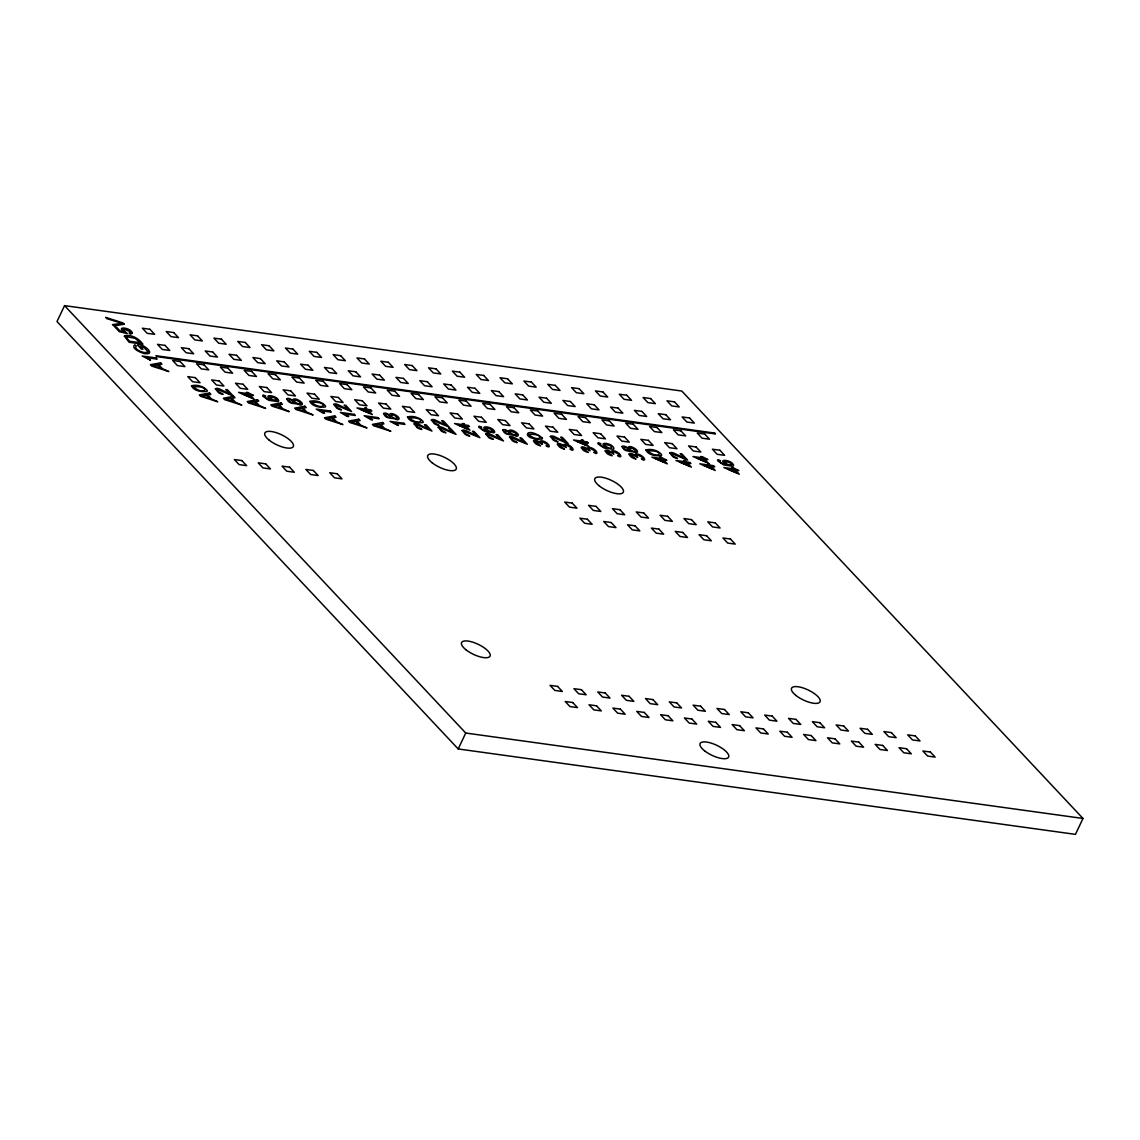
<?xml version="1.0" encoding="UTF-8"?>
<svg xmlns="http://www.w3.org/2000/svg" width="1140" height="1140" viewBox="0 0 1140 1140"><rect width="100%" height="100%" fill="white"/><g stroke="black" fill="none" stroke-linecap="round" stroke-linejoin="round"><path stroke-width="1.5" d="M64.552 305.634L57 321.537L458.195 748.952L1075.447 834.366L1083 818.463L681.805 391.049L64.552 305.634L465.747 733.034L1083 818.463M458.195 748.952L465.747 733.034M391.975 414.761L393.143 414.917A3.349 1.183 25.4 0 1 395.024 415.616L397.646 418.024L395.452 418.494A3.406 1.197 25.4 0 1 391.961 416.755L391.191 415.957M631.574 447.92L630.42 447.764A3.42 1.211 25.4 0 0 629.451 448.077M512.359 431.419L511.205 431.262A3.52 1.24 25.4 0 0 510.407 432.459L511.147 433.243A3.406 1.197 25.4 0 0 514.682 434.995L516.862 434.525L514.254 432.117M296.4 400.268L295.232 400.111A3.42 1.211 25.4 0 0 294.277 400.425A3.52 1.24 25.4 0 0 294.448 401.309L295.189 402.092A3.406 1.197 25.4 0 0 298.709 403.845L300.903 403.375L298.281 400.966M633.47 448.618L636.077 451.027L633.897 451.497A3.406 1.197 25.4 0 1 630.406 449.759L629.636 448.961M542.084 437.746C524.5 424.678 520.667 440.468 542.141 439.043A4.731 1.667 25.4 0 0 542.084 437.746M611.596 446.695C612.551 449.915 605.226 447.308 604.813 444.899A3.477 1.226 25.4 0 1 605.539 444.415L610.185 445.655A3.007 1.054 25.4 0 1 611.596 446.695M296.172 400.24A3.52 1.24 25.4 0 1 298.153 400.981M512.288 431.618A3.406 1.197 25.4 0 1 514.197 432.331M629.822 449.146A3.406 1.197 25.4 0 1 629.665 448.305M631.503 448.12A3.406 1.197 25.4 0 1 633.413 448.832M391.391 416.157A3.406 1.197 25.4 0 1 392.16 415.003M535.33 441.693L540.602 445.868L537.895 444.956A4.916 1.738 25.4 0 1 535.572 443.603L533.534 441.209A4.532 1.596 25.4 0 1 534.56 440.268L535.401 440.311A3.791 1.325 25.4 0 1 538.379 441.351L539.42 441.978C540.517 438.686 548.896 442.876 549.323 446.353A5.287 1.853 25.4 0 1 548.098 446.909L546.074 445.712L547.058 445.626A3.178 1.112 25.4 0 0 547.072 444.258L542.982 442.049L540.845 442.405L542.341 444.23L537.638 441.779L535.33 441.693M559.17 444.999L564.457 449.16L561.749 448.248A4.916 1.738 25.4 0 1 559.412 446.909L557.375 444.5A4.532 1.596 25.4 0 1 558.401 443.56L559.241 443.603A3.791 1.325 25.4 0 1 562.22 444.657L563.26 445.284C564.371 441.992 572.736 446.168 573.164 449.659A5.287 1.853 25.4 0 1 571.952 450.214L569.914 449.018L570.912 448.918A3.178 1.112 25.4 0 0 570.912 447.564L566.837 445.355L564.699 445.712L566.195 447.536L561.478 445.07L559.17 444.999M583.01 448.291L588.297 452.466L585.59 451.554A4.916 1.738 25.4 0 1 583.253 450.2L581.229 447.806A4.532 1.596 25.4 0 1 582.255 446.866L583.096 446.909A3.791 1.325 25.4 0 1 586.074 447.949L587.114 448.59C588.212 445.298 596.591 449.474 597.004 452.965A5.287 1.853 25.4 0 1 595.793 453.506L593.755 452.324L594.752 452.224A3.178 1.112 25.4 0 0 594.752 450.856L590.677 448.647L588.539 449.018L590.036 450.827L585.333 448.376L583.01 448.291M606.865 451.597L612.137 455.758L609.43 454.846A4.916 1.738 25.4 0 1 607.107 453.506L605.069 451.098A4.532 1.596 25.4 0 1 606.095 450.157L606.936 450.2A3.791 1.325 25.4 0 1 609.914 451.255L610.955 451.882C612.052 448.59 620.431 452.78 620.858 456.257A5.287 1.853 25.4 0 1 619.633 456.812L617.609 455.615L618.593 455.53A3.178 1.112 25.4 0 0 618.607 454.162L614.517 451.953L612.38 452.309L613.876 454.133L609.173 451.668L606.865 451.597M630.705 454.903L635.992 459.064L633.284 458.152A4.916 1.738 25.4 0 1 630.947 456.798L628.909 454.404A4.532 1.596 25.4 0 1 629.936 453.464L630.776 453.506A3.791 1.325 25.4 0 1 633.755 454.561L634.795 455.188C635.906 451.896 644.271 456.071 644.699 459.562A5.287 1.853 25.4 0 1 643.487 460.118L641.45 458.921L642.447 458.822A3.178 1.112 25.4 0 0 642.447 457.468L638.372 455.245L636.234 455.615L637.73 457.425L633.014 454.974L630.705 454.903M293.778 402.078L291.655 402.491A2.879 1.012 25.4 0 1 289.019 400.881C287.836 398.231 293.336 400.496 293.778 402.078M390.521 416.727L388.398 417.14A2.879 1.012 25.4 0 1 385.762 415.544C384.579 412.88 390.08 415.145 390.521 416.727M509.751 433.228L507.628 433.642A2.879 1.012 25.4 0 1 504.992 432.046C503.795 429.381 509.309 431.647 509.751 433.228M628.966 449.73L626.843 450.143A2.879 1.012 25.4 0 1 624.207 448.533C623.024 445.882 628.525 448.148 628.966 449.73M124.403 336.172L129.105 342.285L142.942 344.195C138.866 338.666 131.884 334.376 124.859 335.673L124.403 336.172M264.665 396.364L266.375 398.444L272.389 400.297C260.134 393.913 276.379 394.454 278.616 400.468A5.686 1.995 25.4 0 1 277.889 401.622L268.812 400.311L262.827 396.178A4.532 1.596 25.4 0 1 263.326 395.053L265.706 396.136L264.665 396.364M480.624 427.514L482.334 429.595L488.362 431.462C476.107 425.063 492.352 425.605 494.589 431.618A5.686 1.995 25.4 0 1 493.862 432.772L484.771 431.462L478.8 427.329A4.532 1.596 25.4 0 1 479.299 426.203L481.678 427.286L480.624 427.514M599.84 444.016L601.549 446.096L607.577 447.949C595.322 441.551 611.567 442.106 613.805 448.12A5.686 1.995 25.4 0 1 613.078 449.274L603.986 447.963L598.016 443.83A4.532 1.596 25.4 0 1 598.514 442.705L600.894 443.788L599.84 444.016M719.525 460.988L721.235 463.068L727.249 464.935C714.994 458.536 731.239 459.078 733.49 465.091A5.686 1.995 25.4 0 1 732.749 466.246L723.672 464.935L717.701 460.802A4.532 1.596 25.4 0 1 718.186 459.676L720.566 460.76L719.525 460.988M191.52 385.805C193.7 391.106 201.851 392.132 206.953 391.391A4.731 1.667 25.4 0 0 206.91 390.094C203.262 386.104 196.522 384.322 191.52 385.805M309.881 401.38C312.046 406.681 320.212 407.707 325.313 406.966A4.731 1.667 25.4 0 0 325.256 405.669C321.623 401.679 314.868 399.898 309.881 401.38M407.493 416.955C409.659 422.256 417.824 423.282 422.926 422.541A4.731 1.667 25.4 0 0 422.869 421.244C419.235 417.254 412.481 415.473 407.493 416.955M645.938 449.958C648.119 455.259 656.269 456.285 661.371 455.544A4.731 1.667 25.4 0 0 661.328 454.247C657.68 450.257 650.94 448.476 645.938 449.958M132.354 333.251L130.359 334.148L129.077 332.923L130.003 332.852A3.235 1.14 25.4 0 0 130.003 331.483L123.59 328.99A3.52 1.24 25.4 0 0 122.892 329.517L127.252 333.536L119.287 331.655L114.912 326.995L116.537 327.223L120.056 330.956L124.246 331.968C114.826 325.755 131.499 327.493 132.354 333.251M193.316 386.745C204.687 396.663 212.154 385.662 193.316 386.745M311.662 402.32C323.033 412.238 330.5 401.237 311.662 402.32M409.274 417.896C420.646 427.814 428.113 416.812 409.274 417.896M528.49 434.397C539.861 444.315 547.328 433.314 528.49 434.397M647.734 450.899C659.105 460.817 666.572 449.816 647.734 450.899M215.374 388.797L218.453 392.559A4.702 1.653 25.4 0 0 221.146 393.856L223.141 394.383L220.932 392.93A3.078 1.083 25.4 0 1 218.595 391.775L217.64 389.567L233.244 395.965L227.43 389.766L225.791 389.552L230.109 394.141L219.236 388.854A5.372 1.895 25.4 0 0 216.643 388.327L215.374 388.797M333.735 404.372L336.799 408.134A4.702 1.653 25.4 0 0 339.506 409.417L341.501 409.944L339.278 408.505A3.078 1.083 25.4 0 1 336.956 407.351L336.001 405.142L351.59 411.54L345.791 405.341L344.152 405.128L348.469 409.716L337.583 404.429A5.372 1.895 25.4 0 0 335.003 403.902L333.735 404.372M414.105 423.895L417.169 427.657A4.702 1.653 25.4 0 0 419.862 428.939L421.857 429.466L419.648 428.027A3.078 1.083 25.4 0 1 417.311 426.873L416.357 424.664L431.96 431.062L426.146 424.864L424.507 424.636L428.825 429.239L417.953 423.952A5.372 1.895 25.4 0 0 415.359 423.424L414.105 423.895M431.348 419.947L434.411 423.709A4.702 1.653 25.4 0 0 437.119 425.006L439.099 425.534L436.891 424.08A3.078 1.083 25.4 0 1 434.568 422.926L433.599 420.717L449.203 427.115L443.403 420.931L441.764 420.703L446.068 425.291L435.195 420.005A5.372 1.895 25.4 0 0 432.616 419.492L431.348 419.947M438.173 427.229L441.251 430.991A4.702 1.653 25.4 0 0 443.945 432.274L445.94 432.801L443.731 431.362A3.078 1.083 25.4 0 1 441.394 430.207L440.439 427.999L456.043 434.397L450.229 428.198L448.59 427.97L452.908 432.573L442.035 427.272A5.372 1.895 25.4 0 0 439.442 426.759L438.173 427.229M462.028 430.535L465.091 434.283A4.702 1.653 25.4 0 0 467.785 435.58L469.78 436.107L467.571 434.654A3.078 1.083 25.4 0 1 465.234 433.499L464.279 431.291L479.883 437.689L474.069 431.504L472.445 431.276L476.748 435.865L465.875 430.578A5.372 1.895 25.4 0 0 463.282 430.065L462.028 430.535M485.64 433.799L488.704 437.56A4.702 1.653 25.4 0 0 491.397 438.843L493.392 439.37L491.183 437.931A3.078 1.083 25.4 0 1 488.846 436.777L487.892 434.554L503.495 440.966L497.681 434.768L496.043 434.54L500.36 439.142L489.488 433.841A5.372 1.895 25.4 0 0 486.894 433.328L485.64 433.799M509.48 437.09L512.544 440.852A4.702 1.653 25.4 0 0 515.237 442.149L517.232 442.676L515.024 441.223A3.078 1.083 25.4 0 1 512.701 440.069L511.732 437.86L527.336 444.258L521.522 438.074L519.897 437.846L524.201 442.434L513.328 437.147A5.372 1.895 25.4 0 0 510.749 436.634L509.48 437.09M550.335 436.421L553.399 440.183A4.702 1.653 25.4 0 0 556.092 441.465L558.087 441.992L555.878 440.553A3.078 1.083 25.4 0 1 553.541 439.399L552.587 437.176L568.19 443.588L562.376 437.389L560.738 437.161L565.055 441.764L554.183 436.463A5.372 1.895 25.4 0 0 551.589 435.95L550.335 436.421M669.807 452.951L672.871 456.713A4.702 1.653 25.4 0 0 675.564 457.995L677.559 458.536L675.35 457.083A3.078 1.083 25.4 0 1 673.013 455.929L672.058 453.72L687.662 460.118L681.848 453.92L680.209 453.706L684.527 458.294L673.654 453.007A5.372 1.895 25.4 0 0 671.061 452.48L669.807 452.951M286.838 398.872C289.289 405.441 296.3 402.42 300.404 405.142C307.373 404.572 293.522 395.58 292.766 400.254L289.674 398.701A4.532 1.596 25.4 0 0 287.48 398.473L286.838 398.872M383.582 413.535C386.032 420.09 393.043 417.069 397.147 419.791C404.116 419.221 390.265 410.229 389.51 414.903L386.417 413.35A4.532 1.596 25.4 0 0 384.209 413.136L383.582 413.535M502.797 430.036C505.262 436.591 512.273 433.57 516.377 436.292C523.346 435.722 509.495 426.731 508.739 431.405L505.647 429.851A4.532 1.596 25.4 0 0 503.438 429.623L502.797 430.036M622.013 446.524C624.478 453.093 631.489 450.072 635.593 452.794C642.561 452.224 628.71 443.232 627.955 447.906L624.863 446.353A4.532 1.596 25.4 0 0 622.654 446.125L622.013 446.524M148.015 351.79C145.136 354.626 132.639 349.068 136.33 345.962L134.819 344.779C130.017 348.113 141.987 353.642 145.934 353.742C156.394 354.469 141.773 342.299 137.598 345.049L141.332 349.011L142.956 349.239L140.377 346.489L143.911 347.401L148.015 351.79M276.877 399.941L272.873 399.955L269.639 397.247A3.477 1.226 25.4 0 1 270.351 396.777L274.996 398.003A3.007 1.054 25.4 0 1 276.407 399.043L276.877 399.941M492.851 431.091L488.832 431.105L485.597 428.398A3.477 1.226 25.4 0 1 486.324 427.928L490.97 429.153A3.007 1.054 25.4 0 1 492.38 430.193L492.851 431.091M731.738 464.564L727.733 464.578L724.499 461.871A3.477 1.226 25.4 0 1 725.211 461.401L729.856 462.626A3.007 1.054 25.4 0 1 731.267 463.666L731.738 464.564M126.968 336.785L126.497 337.739L129.575 341.273L140.149 342.727L135.147 338.309L126.968 336.785M160.612 362.805L150.366 364.714L151.62 366.054L168.848 371.569L162.45 368.647L158.774 364.729L161.937 364.216L160.612 362.805M209.518 393.001L199.272 394.924L200.526 396.264L217.74 401.779L211.342 398.843L207.665 394.939L210.843 394.426L209.518 393.001M233.6 396.335L223.34 398.259L224.594 399.599L241.822 405.113L235.424 402.178L231.748 398.259L234.926 397.746L233.6 396.335M257.44 399.641L247.195 401.551L248.449 402.89L265.663 408.405L259.279 405.484L255.602 401.565L258.766 401.052L257.44 399.641M281.053 402.905L270.807 404.828L272.061 406.154L289.275 411.668L282.877 408.747L279.2 404.828L282.378 404.315L281.053 402.905M304.893 406.211L294.647 408.12L295.901 409.459L313.115 414.974L306.731 412.053L303.055 408.134L306.218 407.621L304.893 406.211M334.704 415.858L324.458 417.782L325.712 419.107L342.926 424.622L336.528 421.7L332.852 417.782L336.029 417.269L334.704 415.858M358.786 419.192L348.541 421.116L349.781 422.441L367.009 427.956L360.611 425.035L356.934 421.116L360.112 420.603L358.786 419.192M382.627 422.498L372.381 424.408L373.635 425.747L390.849 431.262L384.465 428.327L380.789 424.422L383.952 423.909L382.627 422.498M124.203 324.23L113.772 325.94L112.504 324.601L122.08 323.375L106.918 318.644L105.721 317.376L123.02 322.962L124.203 324.23M157.648 364.9L152.475 365.612L160.626 368.078L157.648 364.9M206.54 395.11L201.367 395.822L209.518 398.288L206.54 395.11M230.622 398.444L225.449 399.157L233.6 401.622L230.622 398.444M254.462 401.736L249.304 402.449L257.44 404.914L254.462 401.736M278.075 405.014L272.916 405.726L281.053 408.191L278.075 405.014M301.915 408.305L296.756 409.018L304.893 411.483L301.915 408.305M331.726 417.967L326.567 418.679L334.704 421.13L331.726 417.967M355.808 421.287L350.636 422.014L358.786 424.465L355.808 421.287M379.649 424.593L374.49 425.305L382.627 427.771L379.649 424.593M149.882 329.261L142.372 328.22L147.145 333.308L154.655 334.348L149.882 329.261M173.722 332.567L166.212 331.526L170.986 336.599L178.496 337.639L173.722 332.567M197.576 335.858L190.066 334.818L194.826 339.905L202.336 340.945L197.576 335.858M221.417 339.164L213.907 338.124L218.681 343.197L226.19 344.237L221.417 339.164M245.257 342.456L237.747 341.43L242.521 346.503L250.031 347.543L245.257 342.456M269.111 345.762L261.602 344.722L266.361 349.809L273.871 350.849L269.111 345.762M292.952 349.068L285.442 348.028L290.216 353.101L297.725 354.141L292.952 349.068M316.792 352.36L309.282 351.32L314.056 356.407L321.565 357.447L316.792 352.36M340.646 355.666L333.137 354.626L337.896 359.698L345.406 360.739L340.646 355.666M364.487 358.958L356.977 357.917L361.751 363.005L369.26 364.045L364.487 358.958M388.327 362.264L380.817 361.223L385.591 366.31L393.101 367.351L388.327 362.264M412.181 365.57L404.672 364.529L409.431 369.602L416.941 370.643L412.181 365.57M436.022 368.861L428.512 367.821L433.286 372.908L440.795 373.949L436.022 368.861M459.862 372.167L452.352 371.127L457.126 376.2L464.636 377.24L459.862 372.167M483.716 375.459L476.207 374.419L480.966 379.506L488.49 380.546L483.716 375.459M507.557 378.765L500.047 377.725L504.82 382.812L512.33 383.838L507.557 378.765M531.411 382.071L523.887 381.031L528.661 386.104L536.17 387.144L531.411 382.071M555.251 385.363L547.741 384.322L552.501 389.41L560.025 390.45L555.251 385.363M579.091 388.669L571.582 387.628L576.356 392.702L583.865 393.742L579.091 388.669M602.946 391.961L595.436 390.92L600.196 396.007L607.706 397.048L602.946 391.961M626.786 395.267L619.276 394.226L624.05 399.299L631.56 400.339L626.786 395.267M650.626 398.558L643.117 397.532L647.891 402.605L655.4 403.646L650.626 398.558M674.481 401.864L666.971 400.824L671.731 405.911L679.241 406.952L674.481 401.864M165.029 345.392L157.52 344.351L162.279 349.439L169.789 350.479L165.029 345.392M188.869 348.697L181.36 347.657L186.134 352.73L193.643 353.77L188.869 348.697M212.71 351.989L205.2 350.949L209.974 356.036L217.484 357.077L212.71 351.989M236.564 355.295L229.055 354.255L233.814 359.328L241.324 360.368L236.564 355.295M260.405 358.587L252.895 357.547L257.668 362.634L265.178 363.674L260.405 358.587M284.245 361.893L276.735 360.853L281.509 365.94L289.019 366.98L284.245 361.893M308.099 365.199L300.589 364.159L305.349 369.232L312.859 370.272L308.099 365.199M331.94 368.491L324.43 367.451L329.204 372.538L336.713 373.578L331.94 368.491M355.78 371.797L348.27 370.757L353.044 375.83L360.554 376.87L355.78 371.797M379.634 375.089L372.125 374.048L376.884 379.136L384.394 380.176L379.634 375.089M403.474 378.395L395.965 377.354L400.739 382.442L408.248 383.482L403.474 378.395M427.315 381.701L419.805 380.66L424.579 385.733L432.089 386.774L427.315 381.701M451.169 384.992L443.659 383.952L448.419 389.039L455.929 390.08L451.169 384.992M475.01 388.298L467.5 387.258L472.274 392.331L479.783 393.371L475.01 388.298M498.85 391.59L491.34 390.55L496.114 395.637L503.624 396.677L498.85 391.59M522.704 394.896L515.195 393.856L519.954 398.943L527.464 399.969L522.704 394.896M546.545 398.202L539.035 397.162L543.808 402.235L551.318 403.275L546.545 398.202M570.385 401.494L562.875 400.453L567.649 405.541L575.159 406.581L570.385 401.494M594.239 404.8L586.73 403.76L591.489 408.832L598.999 409.873L594.239 404.8M618.08 408.091L610.57 407.051L615.344 412.139L622.853 413.179L618.08 408.091M641.92 411.397L634.41 410.357L639.184 415.43L646.693 416.471L641.92 411.397M665.774 414.689L658.264 413.663L663.024 418.736L670.534 419.776L665.774 414.689M689.615 417.995L682.105 416.955L686.879 422.042L694.388 423.082L689.615 417.995M714.652 433.058L155.938 355.723L156.779 356.635L715.493 433.955L714.652 433.058M156.052 357.946L142.158 356.022L150.508 360.183L146.305 357.589L157.135 359.1L156.052 357.946M180.163 361.522L172.653 360.482L177.427 365.57L184.936 366.61L180.163 361.522M204.003 364.828L196.493 363.788L201.267 368.861L208.777 369.901L204.003 364.828M227.858 368.12L220.348 367.08L225.107 372.167L232.631 373.207L227.858 368.12M251.698 371.426L244.188 370.386L248.962 375.459L256.471 376.499L251.698 371.426M275.552 374.718L268.028 373.678L272.802 378.765L280.312 379.805L275.552 374.718M299.392 378.024L291.883 376.984L296.656 382.071L304.166 383.111L299.392 378.024M323.233 381.33L315.723 380.29L320.497 385.363L328.007 386.403L323.233 381.33M347.087 384.622L339.578 383.582L344.337 388.669L351.847 389.709L347.087 384.622M370.928 387.928L363.418 386.887L368.192 391.961L375.701 393.001L370.928 387.928M394.768 391.22L387.258 390.179L392.032 395.267L399.541 396.307L394.768 391.22M418.622 394.526L411.113 393.485L415.872 398.572L423.382 399.599L418.622 394.526M442.463 397.832L434.953 396.791L439.726 401.864L447.236 402.905L442.463 397.832M466.303 401.123L458.793 400.083L463.567 405.17L471.077 406.211L466.303 401.123M490.157 404.429L482.647 403.389L487.407 408.462L494.917 409.502L490.157 404.429M513.997 407.721L506.488 406.681L511.261 411.768L518.771 412.808L513.997 407.721M537.838 411.027L530.328 409.987L535.102 415.06L542.611 416.1L537.838 411.027M561.692 414.319L554.183 413.293L558.942 418.366L566.452 419.406L561.692 414.319M585.533 417.625L578.023 416.584L582.797 421.672L590.306 422.712L585.533 417.625M609.373 420.931L601.863 419.891L606.637 424.964L614.147 426.004L609.373 420.931M633.227 424.223L625.718 423.182L630.477 428.27L637.987 429.31L633.227 424.223M657.068 427.529L649.558 426.488L654.332 431.561L661.841 432.601L657.068 427.529M680.908 430.82L673.398 429.794L678.172 434.867L685.682 435.907L680.908 430.82M704.762 434.126L697.253 433.086L702.012 438.173L709.522 439.214L704.762 434.126M195.311 377.654L187.801 376.613L192.56 381.701L200.07 382.741L195.311 377.654M219.151 380.959L211.641 379.919L216.415 384.992L223.924 386.032L219.151 380.959M242.991 384.251L235.481 383.211L240.255 388.298L247.765 389.339L242.991 384.251M266.846 387.557L259.336 386.517L264.095 391.59L271.605 392.63L266.846 387.557M290.686 390.849L283.176 389.809L287.95 394.896L295.459 395.936L290.686 390.849M314.526 394.155L307.016 393.115L311.79 398.202L319.3 399.242L314.526 394.155M338.381 397.461L330.871 396.421L335.63 401.494L343.14 402.534L338.381 397.461M362.221 400.753L354.711 399.713L359.485 404.8L366.995 405.84L362.221 400.753M386.061 404.059L378.551 403.019L383.325 408.091L390.835 409.132L386.061 404.059M409.916 407.351L402.406 406.31L407.165 411.397L414.675 412.438L409.916 407.351M433.756 410.657L426.246 409.616L431.02 414.703L438.53 415.73L433.756 410.657M457.61 413.963L450.086 412.922L454.86 417.995L462.37 419.036L457.61 413.963M481.451 417.254L473.941 416.214L478.7 421.301L486.224 422.341L481.451 417.254M505.291 420.56L497.781 419.52L502.555 424.593L510.065 425.633L505.291 420.56M529.145 423.852L521.621 422.812L526.395 427.899L533.905 428.939L529.145 423.852M552.986 427.158L545.476 426.118L550.25 431.191L557.759 432.231L552.986 427.158M576.826 430.45L569.316 429.424L574.09 434.497L581.6 435.537L576.826 430.45M600.68 433.756L593.171 432.716L597.93 437.803L605.44 438.843L600.68 433.756M624.52 437.062L617.011 436.022L621.784 441.095L629.294 442.135L624.52 437.062M648.361 440.353L640.851 439.313L645.625 444.401L653.135 445.441L648.361 440.353M672.215 443.659L664.706 442.619L669.465 447.692L676.975 448.732L672.215 443.659M696.055 446.951L688.546 445.911L693.32 450.998L700.829 452.039L696.055 446.951M719.896 450.257L712.386 449.217L717.16 454.304L724.67 455.345L719.896 450.257M366.268 408.134L364.7 407.921L365.897 409.174L356.92 407.935L372.338 414.604L368.534 410.543L371.839 410.999L370.771 409.858L367.451 409.403L366.268 408.134M247.907 392.559L246.34 392.345L247.537 393.599L238.559 392.359L253.992 399.029L250.173 394.967L253.493 395.423L247.907 392.559M366.966 410.329L360.724 409.459L369.716 413.264L366.966 410.329M463.866 423.709L462.313 423.496L463.495 424.764L454.532 423.51L469.951 430.193L466.146 426.118L469.452 426.588L468.369 425.434L465.063 424.978L463.866 423.709M582.853 440.168L581.3 439.955L582.483 441.223L573.505 439.983L588.938 446.652L585.119 442.591L588.44 443.047L587.356 441.893L584.036 441.436L582.853 440.168M702.326 456.713L700.772 456.499L701.955 457.753L692.978 456.513L708.41 463.182L704.591 459.121L707.911 459.577L702.326 456.713M248.62 394.753L242.364 393.899L251.37 397.689L248.62 394.753M464.578 425.904L458.337 425.049L467.329 428.839L464.578 425.904M583.566 442.377L577.324 441.508L586.316 445.312L583.566 442.377M703.038 458.907L696.797 458.052L705.788 461.843L703.038 458.907M330.144 410.999L316.236 409.075L322.948 413.008L324.601 413.236L320.383 410.657L331.227 412.153L330.144 410.999M354.227 414.333L340.319 412.409L347.03 416.342L348.683 416.57L344.465 413.991L355.31 415.487L354.227 414.333M378.067 417.639L364.173 415.715L370.885 419.648L372.524 419.876L368.32 417.283L379.15 418.793L378.067 417.639M661.228 457.354L659.675 457.14L660.858 458.408L651.88 457.154L667.313 463.838L663.494 459.762L666.815 460.232L661.228 457.354M685.311 460.688L683.758 460.474L684.941 461.743L675.963 460.489L691.396 467.172L687.577 463.097L690.897 463.567L689.814 462.413L686.494 461.957L685.311 460.688M709.151 463.98L707.598 463.766L708.781 465.034L699.818 463.795L715.236 470.464L711.417 466.403L714.737 466.859L713.654 465.704L710.348 465.248L709.151 463.98M733.205 467.728L731.652 467.514L732.835 468.768L723.857 467.528L739.29 474.197L735.471 470.136L738.791 470.592L733.205 467.728M403.902 423.282L390.008 421.358L398.359 425.519L394.155 422.926L404.985 424.436L403.902 423.282M661.941 459.548L655.7 458.693L664.691 462.484L661.941 459.548M686.024 462.883L679.782 462.028L688.774 465.818L686.024 462.883M709.864 466.189L703.622 465.32L712.614 469.124L709.864 466.189M733.918 469.922L727.676 469.067L736.668 472.858L733.918 469.922M572.223 503.096L564.713 502.056L569.487 507.129L576.997 508.169L572.223 503.096M596.077 506.388L588.568 505.348L593.327 510.435L600.837 511.475L596.077 506.388M619.918 509.694L612.408 508.654L617.182 513.727L624.692 514.767L619.918 509.694M643.758 512.986L636.248 511.945L641.022 517.033L648.532 518.073L643.758 512.986M667.613 516.292L660.103 515.251L664.862 520.339L672.372 521.365L667.613 516.292M691.453 519.598L683.943 518.558L688.717 523.63L696.226 524.671L691.453 519.598M715.307 522.889L707.783 521.849L712.557 526.937L720.067 527.977L715.307 522.889M241.851 460.574L234.341 459.534L239.115 464.607L246.625 465.647L241.851 460.574M265.706 463.866L258.196 462.826L262.955 467.913L270.465 468.953L265.706 463.866M289.546 467.172L282.036 466.132L286.81 471.219L294.32 472.259L289.546 467.172M313.386 470.478L305.876 469.438L310.65 474.511L318.16 475.551L313.386 470.478M337.24 473.77L329.731 472.73L334.49 477.817L342 478.857L337.24 473.77M587.371 519.227L579.861 518.187L584.635 523.26L592.144 524.3L587.371 519.227M611.211 522.519L603.701 521.479L608.475 526.566L615.985 527.606L611.211 522.519M635.066 525.825L627.556 524.785L632.315 529.858L639.825 530.898L635.066 525.825M658.906 529.117L651.396 528.077L656.17 533.164L663.68 534.204L658.906 529.117M682.746 532.423L675.236 531.382L680.01 536.47L687.52 537.496L682.746 532.423M706.601 535.729L699.091 534.689L703.85 539.761L711.36 540.802L706.601 535.729M730.441 539.02L722.931 537.98L727.705 543.067L735.215 544.108L730.441 539.02M557.56 686.394L550.05 685.354L554.824 690.427L562.334 691.467L557.56 686.394M581.414 689.686L573.904 688.66L578.664 693.733L586.174 694.773L581.414 689.686M605.255 692.992L597.745 691.952L602.519 697.039L610.028 698.079L605.255 692.992M629.095 696.298L621.585 695.257L626.359 700.331L633.869 701.371L629.095 696.298M652.949 699.59L645.44 698.549L650.199 703.636L657.709 704.677L652.949 699.59M676.789 702.895L669.28 701.855L674.053 706.928L681.563 707.969L676.789 702.895M700.63 706.187L693.12 705.147L697.894 710.234L705.404 711.274L700.63 706.187M724.484 709.493L716.975 708.453L721.734 713.54L729.244 714.581L724.484 709.493M748.325 712.799L740.815 711.759L745.589 716.832L753.098 717.872L748.325 712.799M772.165 716.091L764.655 715.051L769.429 720.138L776.939 721.178L772.165 716.091M796.019 719.397L788.51 718.357L793.269 723.43L800.779 724.47L796.019 719.397M819.86 722.689L812.35 721.649L817.123 726.736L824.633 727.776L819.86 722.689M843.7 725.995L836.19 724.955L840.964 730.042L848.473 731.068L843.7 725.995M867.554 729.301L860.044 728.26L864.804 733.334L872.314 734.374L867.554 729.301M891.394 732.593L883.885 731.552L888.659 736.64L896.168 737.68L891.394 732.593M915.235 735.899L907.725 734.858L912.499 739.931L920.009 740.972L915.235 735.899M572.707 702.525L565.198 701.485L569.957 706.558L577.467 707.598L572.707 702.525M596.548 705.817L589.038 704.777L593.812 709.864L601.322 710.904L596.548 705.817M620.388 709.123L612.878 708.082L617.652 713.17L625.162 714.21L620.388 709.123M644.243 712.429L636.733 711.389L641.492 716.462L649.016 717.502L644.243 712.429M668.083 715.721L660.573 714.68L665.347 719.768L672.856 720.808L668.083 715.721M691.937 719.027L684.413 717.986L689.187 723.059L696.697 724.1L691.937 719.027M715.778 722.318L708.268 721.278L713.027 726.365L720.551 727.405L715.778 722.318M739.618 725.624L732.108 724.584L736.882 729.671L744.392 730.712L739.618 725.624M763.472 728.93L755.962 727.89L760.722 732.963L768.232 734.003L763.472 728.93M787.312 732.222L779.803 731.182L784.577 736.269L792.086 737.309L787.312 732.222M811.153 735.528L803.643 734.488L808.417 739.561L815.927 740.601L811.153 735.528M835.007 738.82L827.498 737.779L832.257 742.867L839.767 743.907L835.007 738.82M858.848 742.126L851.338 741.085L856.111 746.173L863.621 747.199L858.848 742.126M882.688 745.432L875.178 744.392L879.952 749.465L887.462 750.505L882.688 745.432M906.542 748.723L899.033 747.683L903.792 752.77L911.302 753.811L906.542 748.723M930.383 752.029L922.873 750.989L927.647 756.062L935.156 757.102L930.383 752.029M432.174 462.797A15.789 5.558 25.4 0 0 456.071 469.324A15.789 5.558 25.4 0 0 437.632 454.76A15.789 5.558 25.4 0 0 432.174 462.797M599.284 485.925A15.789 5.558 25.4 0 0 623.181 492.452A15.789 5.558 25.4 0 0 604.741 477.888A15.789 5.558 25.4 0 0 599.284 485.925M269.296 440.254A15.789 5.558 25.4 0 0 293.194 446.78A15.789 5.558 25.4 0 0 274.754 432.217A15.789 5.558 25.4 0 0 269.296 440.254M466.018 649.828A15.789 5.558 25.4 0 0 489.915 656.355A15.789 5.558 25.4 0 0 471.476 641.792A15.789 5.558 25.4 0 0 466.018 649.828M796.005 695.5A15.789 5.558 25.4 0 0 819.902 702.026A15.789 5.558 25.4 0 0 801.463 687.463A15.789 5.558 25.4 0 0 796.005 695.5M704.577 750.818A15.789 5.558 25.4 0 0 728.46 757.345A15.789 5.558 25.4 0 0 710.02 742.767A15.789 5.558 25.4 0 0 704.577 750.818"/></g></svg>
